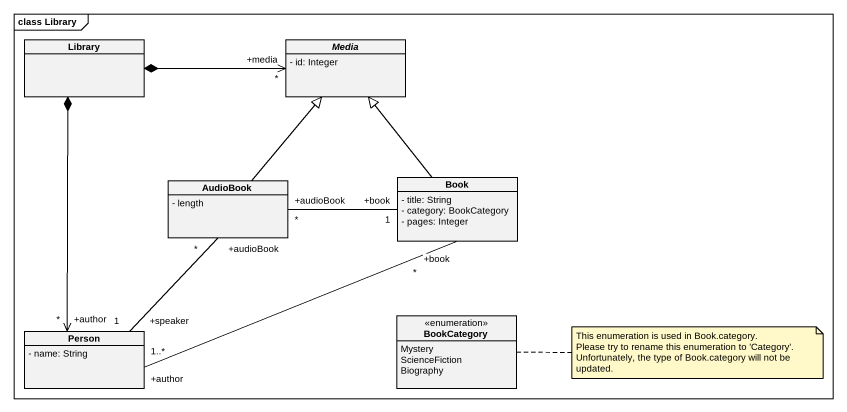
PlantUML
@startuml
mainframe class Library
hide circle
hide empty members
skinparam classAttributeIconSize 0
class Library
abstract class Media {
  - id: Integer
}
class AudioBook {
  - length
}
class Book {
  - title: String
  - category: BookCategory
  - pages: Integer
}
class "Person" as Person_ {
  - name: String
}
enum BookCategory {
  Mystery
  ScienceFiction
  Biography
}
Media "+media\n*" <-left-* Library
AudioBook -up-|> Media
AudioBook "+audioBook\n*" -right- "+book\n1" Book
Book -up-|> Media
Person_ "+author\n*" <-up-* Library
Person_ "+speaker\n1" -up- "+audioBook\n*" AudioBook
Person_ "+author\n1..*" -right- "+book\n*" Book
note right of BookCategory
  This enumeration is used in Book.category.
  Please try to rename this enumeration to 'Category'.
  Unfortunately, the type of Book.category will not be updated.
end note
@enduml
